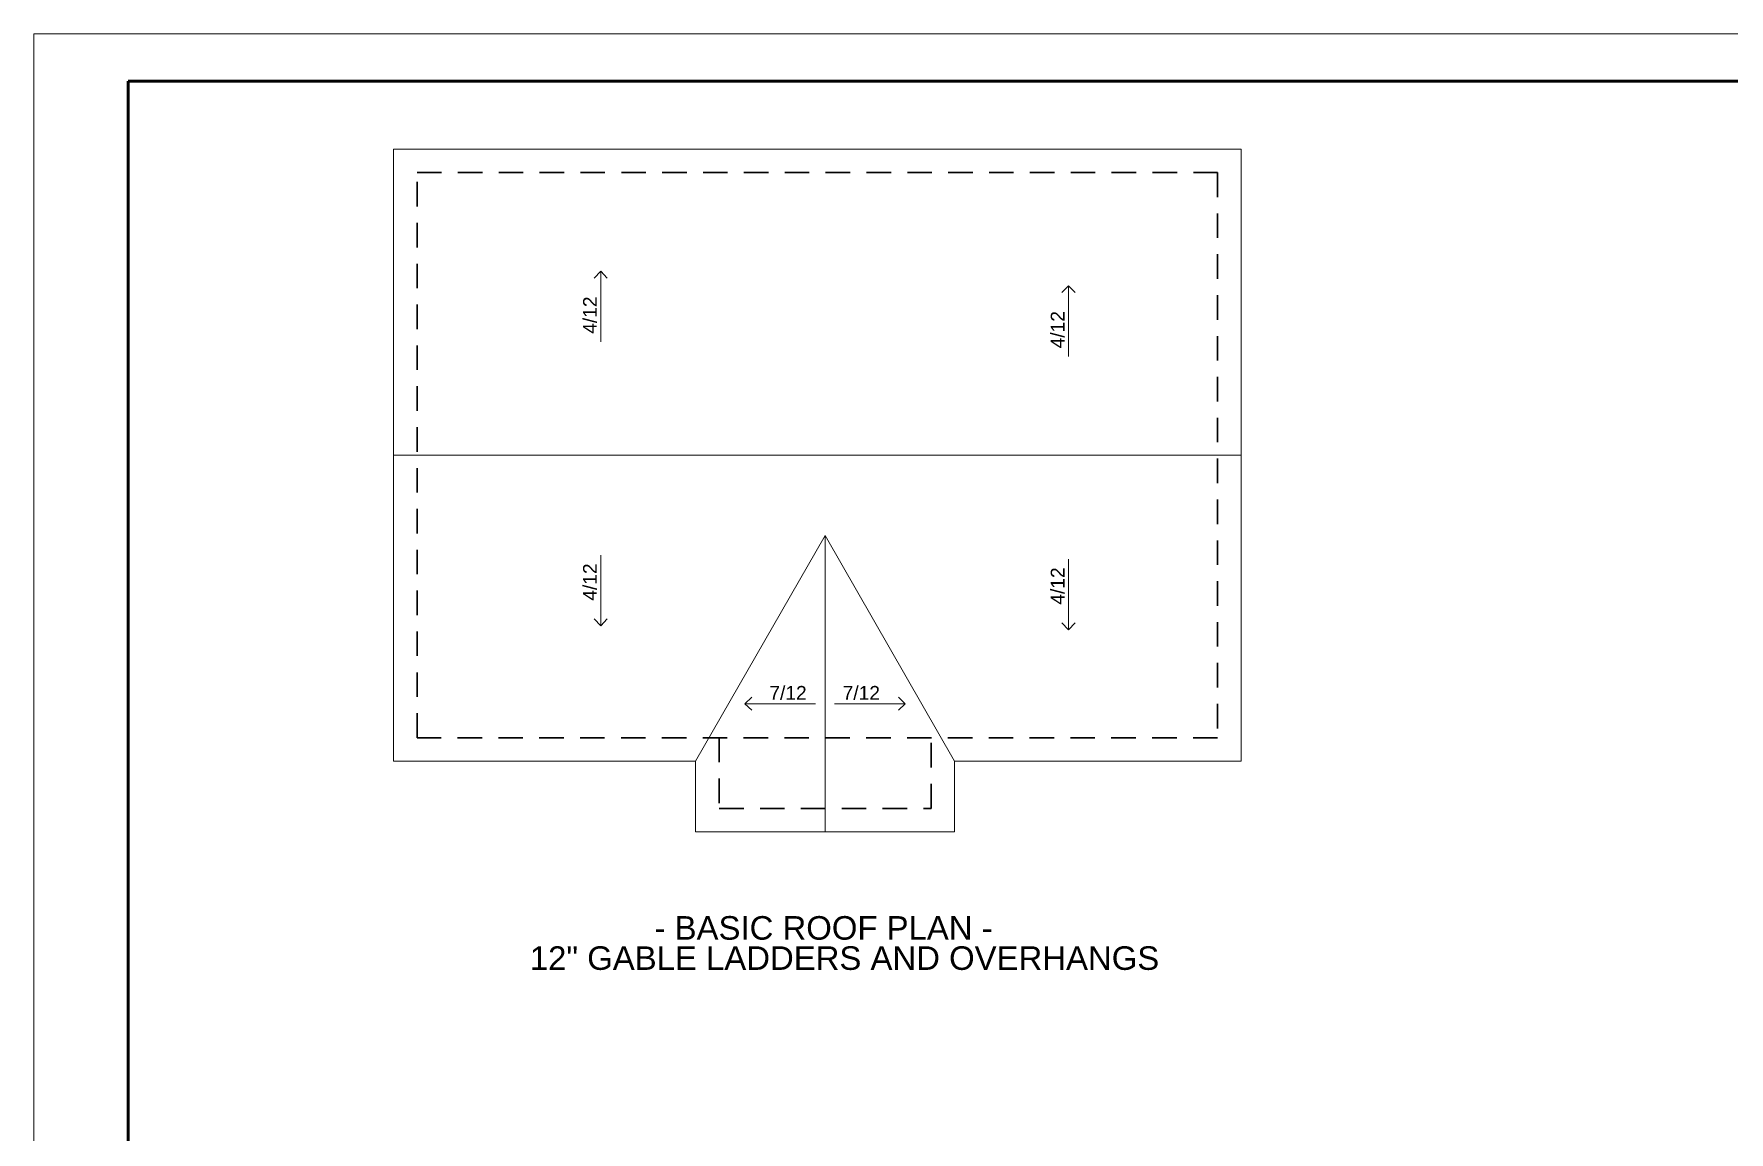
# Model space of a CAD drawing. Header units: inches. Extents: x -4443104 to -4439086, y 793046 to 798506.
# Drawn here: x -4441182 to -4440318, y 793638 to 794198 of the extents above; entities that cross this region are included whole.
import ezdxf
from ezdxf.enums import TextEntityAlignment as Align

# ---------------------------------------------------------------- set-up
doc = ezdxf.new("R2010")
doc.units = ezdxf.units.IN
doc.header["$MEASUREMENT"] = 0
doc.linetypes.add('DGN Style 2', pattern=[20.825219, 12.495132, -8.330088])
doc.layers.add('Level 1', color=7, linetype='Continuous', lineweight=0)
doc.layers.add('Level 3', color=7, linetype='Continuous', lineweight=0)
doc.styles.add('Style-Arial', font='arial.ttf')

# ---------------------------------------------------------------- blocks, each defined once
blk = doc.blocks.new('10 12')
at = {"layer": 'Level 3', "color": 120, "linetype": 'Continuous', "lineweight": 13}
for p, q in [((-36, 0), (0, 0)), ((0, 0), (-3.51, 3.33)), ((0, 0), (-3.51, -3.33))]:
    blk.add_line(p, q, dxfattribs=at)
at = {"layer": 'Level 3', "color": 120, "linetype": 'Continuous', "lineweight": 13, "style": 'Style-Arial'}
blk.add_text('7/12', height=7, dxfattribs=at).set_placement((-31.92, 2.03))
blk = doc.blocks.new('10 12_1')
at = {"layer": 'Level 3', "color": 120, "linetype": 'Continuous', "lineweight": 13}
for p, q in [((-36, 0), (0, 0)), ((0, 0), (-3.51, 3.33)), ((0, 0), (-3.51, -3.33))]:
    blk.add_line(p, q, dxfattribs=at)
at = {"layer": 'Level 3', "color": 120, "linetype": 'Continuous', "lineweight": 13, "extrusion": (0, 0, -1), "style": 'Style-Arial'}
blk.add_text('7/12', height=7, dxfattribs=at).set_placement((31.45, 2.03), align=Align.RIGHT)
blk = doc.blocks.new('10 12_2')
at = {"layer": 'Level 3', "color": 120, "linetype": 'Continuous', "lineweight": 13}
for p, q in [((-36, 0), (0, 0)), ((0, 0), (-3.51, 3.33)), ((0, 0), (-3.51, -3.33))]:
    blk.add_line(p, q, dxfattribs=at)
at = {"layer": 'Level 3', "color": 120, "linetype": 'Continuous', "lineweight": 13, "style": 'Style-Arial'}
blk.add_text('4/12', height=7, dxfattribs=at).set_placement((-31.92, 2.03))
blk = doc.blocks.new('10 12_3')
at = {"layer": 'Level 3', "color": 120, "linetype": 'Continuous', "lineweight": 13}
for p, q in [((-36, 0), (0, 0)), ((0, 0), (-3.51, 3.33)), ((0, 0), (-3.51, -3.33))]:
    blk.add_line(p, q, dxfattribs=at)
at = {"layer": 'Level 3', "color": 120, "linetype": 'Continuous', "lineweight": 13, "extrusion": (0, 0, -1), "style": 'Style-Arial'}
blk.add_text('4/12', height=7, dxfattribs=at).set_placement((31.8, 2.03), align=Align.RIGHT)

msp = doc.modelspace()

# ---------------------------------------------------------------- linework, layer by layer
at = {"layer": 'Level 1', "color": 7, "linetype": 'Continuous', "lineweight": 0}
for p, q in [((-4441181.9771, 794197.7979), (-4439453.9771, 794197.7979)), ((-4441181.9771, 793045.7979), (-4441181.9771, 794197.7979))]:
    msp.add_line(p, q, dxfattribs=at)
at = {"layer": 'Level 1', "color": 7, "linetype": 'Continuous', "lineweight": 53}
for p, q in [((-4441133.9771, 794173.7979), (-4439501.9771, 794173.7979)), ((-4441133.9771, 793069.7979), (-4441133.9771, 794173.7979))]:
    msp.add_line(p, q, dxfattribs=at)
at = {"layer": 'Level 3', "color": 120, "linetype": 'Continuous', "lineweight": 13}
for p, q in [((-4440998.6996, 794139.133), (-4440566.6996, 794139.133)), ((-4440998.6996, 793827.133), (-4440998.6996, 794139.133)), ((-4440566.6996, 794139.133), (-4440566.6996, 793827.133)), ((-4440998.6996, 793983.133), (-4440566.6996, 793983.133)), ((-4440778.6996, 793942.133), (-4440844.6996, 793827.133)), ((-4440778.6996, 793791.133), (-4440778.6996, 793942.133)), ((-4440778.6996, 793942.133), (-4440712.6996, 793827.133)), ((-4440844.6996, 793827.133), (-4440998.6996, 793827.133)), ((-4440844.6996, 793791.133), (-4440844.6996, 793827.133)), ((-4440566.6996, 793827.133), (-4440712.6996, 793827.133)), ((-4440712.6996, 793827.133), (-4440712.6996, 793791.133)), ((-4440712.6996, 793791.133), (-4440844.6996, 793791.133))]:
    msp.add_line(p, q, dxfattribs=at)
at = {"layer": 'Level 3', "color": 120, "linetype": 'DGN Style 2', "lineweight": 30}
for p, q in [((-4440986.6996, 794127.133), (-4440578.6996, 794127.133)), ((-4440986.6996, 793839.133), (-4440986.6996, 794127.133)), ((-4440578.6996, 794127.133), (-4440578.6996, 793839.133)), ((-4440578.6996, 793839.133), (-4440986.6996, 793839.133)), ((-4440832.6996, 793839.133), (-4440832.6996, 793803.133)), ((-4440724.6996, 793803.133), (-4440724.6996, 793839.133)), ((-4440832.6996, 793803.133), (-4440724.6996, 793803.133))]:
    msp.add_line(p, q, dxfattribs=at)

# ---------------------------------------------------------------- block references
at = {"layer": 'Level 3', "color": 120, "linetype": 'Continuous', "lineweight": 13, "rotation": 90}
for p in [(-4440893.0445, 794076.8903), (-4440654.6684, 794069.46)]:
    msp.add_blockref('10 12_2', p, dxfattribs=at)
at = {"layer": 'Level 3', "color": 120, "linetype": 'Continuous', "lineweight": 13, "extrusion": (0, 0, -1), "rotation": 270}
for p in [(4440893.0445, 793896.1863), (4440654.6684, 793894.1636)]:
    msp.add_blockref('10 12_3', p, dxfattribs=at)
at = {"layer": 'Level 3', "color": 120, "linetype": 'Continuous', "lineweight": 13, "extrusion": (0, 0, -1)}
msp.add_blockref('10 12_1', (4440819.5494, 793856.4739), dxfattribs=at)
at = {"layer": 'Level 3', "color": 120, "linetype": 'Continuous', "lineweight": 13}
msp.add_blockref('10 12', (-4440737.8499, 793856.4739), dxfattribs=at)

# ---------------------------------------------------------------- texts
at = {"layer": 'Level 3', "color": 120, "linetype": 'Continuous', "lineweight": 13, "style": 'Style-Arial'}
for s, p in [('- BASIC ROOF PLAN -', (-4440865.6356, 793736.2178)), ('12" GABLE LADDERS AND OVERHANGS', (-4440929.2217, 793720.834))]:
    msp.add_text(s, height=12, dxfattribs=at).set_placement(p)

doc.saveas('drawing.dxf')
